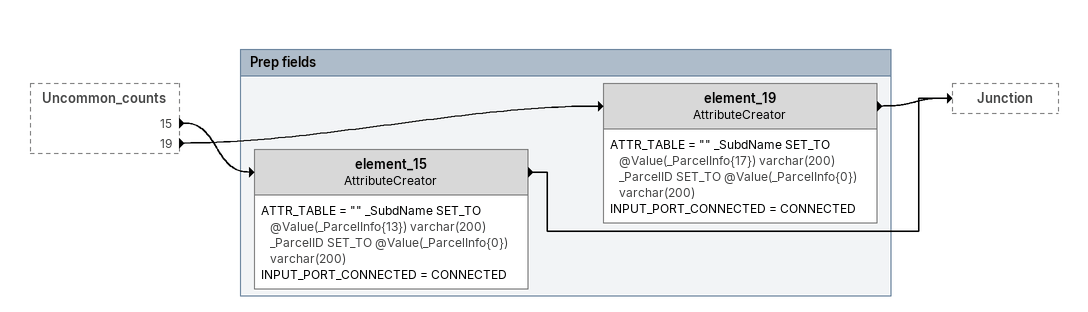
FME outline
Uncommon_counts [outside]
    15 -> element_15
    19 -> element_19

Bookmark: Prep fields
element_19: AttributeCreator
    ATTR_TABLE = "" _SubdName SET_TO @Value(_ParcelInfo{17}) varchar(200)  _ParcelID SET_TO @Value(_ParcelInfo{0}) varchar(200)
    INPUT_PORT_CONNECTED = CONNECTED
    -> Junction
element_15: AttributeCreator
    ATTR_TABLE = "" _SubdName SET_TO @Value(_ParcelInfo{13}) varchar(200)  _ParcelID SET_TO @Value(_ParcelInfo{0}) varchar(200)
    INPUT_PORT_CONNECTED = CONNECTED
    -> Junction
